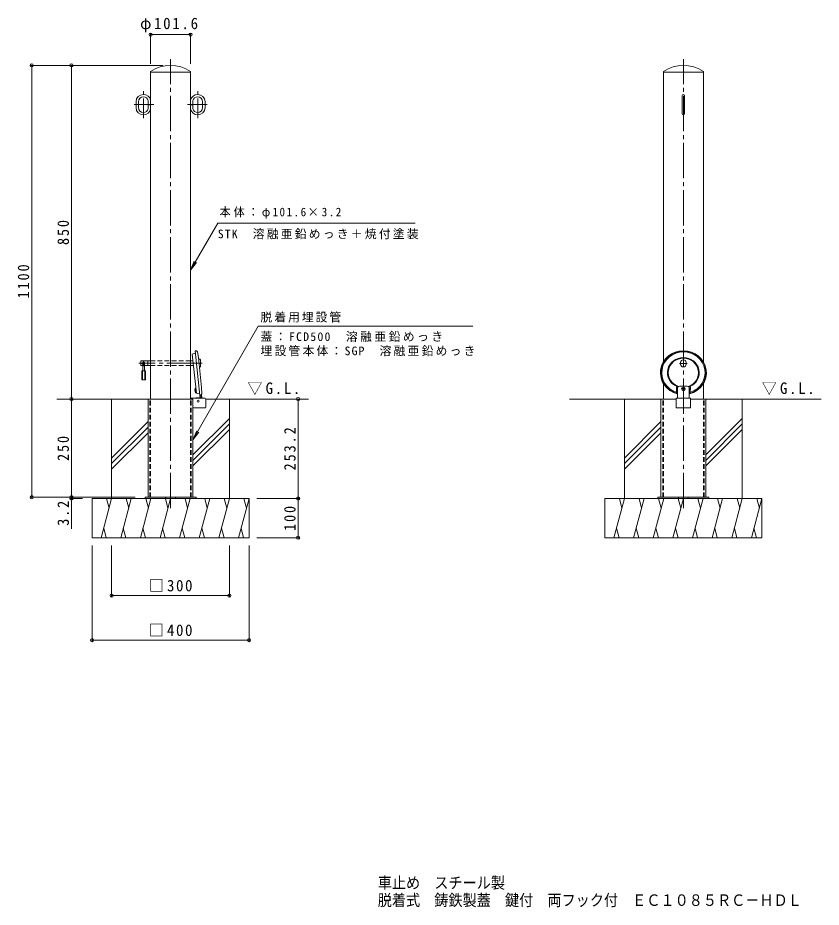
# Model space of a CAD drawing. Units: millimetres at full size, sheet at 1:10. Extents: x -1695 to 1828, y -1371 to 1082.
# Drawn here: x -1695 to 351, y -1371 to 895 of the extents above; entities that cross this region are included whole.
import ezdxf
from ezdxf.enums import TextEntityAlignment as Align

# ---------------------------------------------------------------- set-up
doc = ezdxf.new("R2010")
doc.units = ezdxf.units.MM
doc.header["$LTSCALE"] = 10
doc.header["$PDMODE"] = 32
doc.header["$PDSIZE"] = 8
for name, pattern in [('CHAIN1', [8, 5, -1, 1, -1]), ('CHAIN2', [12, 9, -1, 1, -1]), ('DASHED1', [1.8, 1.2, -0.6])]:
    doc.linetypes.add(name, pattern=pattern)
for name, color, linetype, lineweight in [('C-0', 4, 'Continuous', 9), ('C-1', 2, 'Continuous', 9), ('C-2', 3, 'Continuous', 9), ('C-3', 4, 'Continuous', 9), ('C-4', 7, 'Continuous', 9), ('C-5', 7, 'Continuous', 9), ('C-6', 6, 'Continuous', 9), ('C-7', 2, 'Continuous', 9), ('C-9', 7, 'Continuous', 9), ('C-A', 7, 'CHAIN1', 9), ('C-B', 2, 'Continuous', 9)]:
    doc.layers.add(name, color=color, linetype=linetype, lineweight=lineweight)
doc.layers.add('F-5_F-5ﾚｲﾔ', color=2, linetype='Continuous')
doc.styles.add('ＭＳ ゴシック', font='')
doc.styles.get('ＭＳ ゴシック').set_extended_font_data('MS Gothic')

msp = doc.modelspace()

# ---------------------------------------------------------------- linework, layer by layer
at = {"layer": 'C-0', "color": 7, "linetype": 'CHAIN2'}
for p, q in [((-1306.34, -354.07), (-1306.34, 789.36)), ((0, -354.07), (0, 789.36)), ((-1225.37, 14.76), (-1387.37, 14.76)), ((10, 14.46), (-10, 14.46))]:
    msp.add_line(p, q, dxfattribs=at)
at = {"layer": 'C-0'}
for p, q in [((-1231.85, -67.44), (-1243.83, 46.55)), ((-1240.27, 46.22), (-1243.57, 46.77)), ((-1237.54, 44.19), (-1240.27, 46.22)), ((-1250.96, 37.85), (-1243.15, 40.13)), ((-1250.96, 37.85), (-1240.51, -61.5)), ((-1237.54, 44.19), (-1235.52, 29.69)), ((-1235.52, 29.69), (-1227.42, -47.36)), ((-7, 12.46), (-7, 16.46)), ((7, 16.46), (7, 12.46)), ((-16.84, -44.67), (-12.86, -44.15)), ((16.84, -44.67), (12.86, -44.15)), ((-1237.43, -62.09), (-1240.51, -61.5)), ((-1237.43, -62.09), (-1237.4, -62.42)), ((-1237.4, -62.42), (-1232.33, -62.8)), ((-1226.3, -62.77), (-1227.42, -47.36)), ((-15.5, -48.63), (-15.5, -63.32)), ((15.5, -48.63), (15.5, -63.31)), ((16.52, -62), (15.5, -63.31)), ((17.51, -59.29), (16.52, -62)), ((17.51, -59.29), (18, -48.63))]:
    msp.add_line(p, q, dxfattribs=at)
at = {"layer": 'C-0', "color": 2}
for p in [(-18.3, -74.22), (18.3, -99.22)]:
    msp.add_line(p, (18.3, -74.22), dxfattribs=at)
at = {"layer": 'C-0'}
for points in [[(-1231.85, -67.44), (-1228.5, -65.75), (-1226.3, -62.77)], [(-18, -48.63), (-17.51, -59.29), (-16.52, -62), (-15.5, -63.31)]]:
    msp.add_lwpolyline(points, dxfattribs=at)
at = {"layer": 'C-0', "color": 2}
msp.add_lwpolyline([(18.3, -99.22), (-18.3, -99.22), (-18.3, -74.22)], dxfattribs=at)
at = {"layer": 'C-0'}
for centre, radius, start, end in [((-1243.63, 46.57), 0.2, 74.79398, 186), ((0, 16.46), 7, 90, 180), ((0, 16.46), 7, 0, 90), ((0, 12.46), 7, 180, 270), ((0, 12.46), 7, 270, 0)]:
    msp.add_arc(centre, radius, start, end, dxfattribs=at)
for centre, major_axis, ratio, start_param, end_param in [((0, -9.27), (-58.5, 0), 0.957978, 1.8389559, 7.5858416), ((0, -9.27), (-57.5, 0), 0.957247, 1.8621399, 7.5626381), ((0, -9.27), (-55.2, 0), 0.955466, 1.8935204, 7.5312575), ((0, -9.39), (-40.56, 0), 0.956, 1.9989297, 7.4258482), ((0, -9.39), (-38.56, 0), 0.956, 1.9109137, 7.5138643), ((-10, -48.63), (-8, 0), 0.956, 5.7382374, 6.2831853), ((-10, -48.63), (-5.5, 0), 0.956, 5.2602993, 6.2831853), ((10, -48.63), (-5.5, 0), 0.956, 3.1415927, 4.1644787), ((10, -48.63), (-8, 0), 0.956, 3.1415927, 3.6865405)]:
    msp.add_ellipse(centre, major_axis=major_axis, ratio=ratio, start_param=start_param, end_param=end_param, dxfattribs=at)
at = {"layer": 'C-1'}
for p, q in [((-1363.49, -326.52), (-1363.49, -76.52)), ((-1363.49, -76.52), (-1249.19, -76.52)), ((-1219.14, -74.22), (-1255.54, -74.22)), ((-1249.19, -326.52), (-1249.19, -76.52)), ((-1216.84, -96.92), (-1216.84, -76.52)), ((-57.15, -326.52), (-57.15, -76.52)), ((-57.15, -76.52), (-18.3, -76.52)), ((18.3, -76.52), (57.15, -76.52)), ((57.15, -326.52), (57.15, -76.52)), ((-1219.14, -99.22), (-1249.19, -99.22)), ((-1371.34, -326.52), (-1371.34, -329.72)), ((-1241.34, -326.52), (-1371.34, -326.52)), ((-1318.84, -326.52), (-1318.84, -329.72)), ((-1293.84, -326.52), (-1293.84, -329.72)), ((-1241.34, -326.52), (-1241.34, -329.72)), ((-65, -326.52), (-65, -329.72)), ((65, -326.52), (-65, -326.52)), ((-12.5, -326.52), (-12.5, -329.72)), ((12.5, -326.52), (12.5, -329.72)), ((65, -326.52), (65, -329.72))]:
    msp.add_line(p, q, dxfattribs=at)
at = {"layer": 'C-1', "linetype": 'DASHED1'}
for p, q in [((-1358.99, -326.52), (-1358.99, -76.52)), ((-1253.69, -326.52), (-1253.69, -76.52)), ((-52.65, -326.52), (-52.65, -76.52)), ((52.65, -326.52), (52.65, -76.52))]:
    msp.add_line(p, q, dxfattribs=at)
at = {"layer": 'C-1', "color": 6}
msp.add_circle((-1235.84, -82.02), 2.5, dxfattribs=at)
at = {"layer": 'C-1'}
for centre, start, end in [((-1219.14, -76.52), 0, 90), ((-1219.14, -96.92), 270, 0)]:
    msp.add_arc(centre, 2.3, start, end, dxfattribs=at)
at = {"layer": 'C-2'}
for p, q in [((-1357.14, 757.82), (-1357.14, -76.52)), ((-1357.14, 756.48), (-1255.54, 756.48)), ((-1255.54, 757.82), (-1255.54, -76.52)), ((-50.8, 757.82), (-50.8, 18.52)), ((-50.8, 756.48), (50.8, 756.48)), ((50.8, 757.82), (50.8, 18.52)), ((-1394.14, 666.16), (-1394.14, 680.79)), ((-1388.14, 666.16), (-1388.14, 680.79)), ((-1363.14, 673.98), (-1363.14, 683.82)), ((-1249.54, 673.98), (-1249.54, 683.82)), ((-1224.54, 666.16), (-1224.54, 680.79)), ((-1218.54, 666.16), (-1218.54, 680.79)), ((-2.84, 650.48), (-2.84, 696.48)), ((3.16, 650.48), (3.16, 696.48)), ((-1357.14, 673.98), (-1363.14, 673.98)), ((-1363.14, 672.98), (-1363.14, 663.13)), ((-1357.14, 672.98), (-1363.14, 672.98)), ((-1255.54, 673.98), (-1249.54, 673.98)), ((-1255.54, 672.98), (-1249.54, 672.98)), ((-1249.54, 672.98), (-1249.54, 663.13)), ((-1375.46, 653.48), (-1375.46, 653.49)), ((-1237.23, 653.48), (-1237.23, 653.49)), ((-50.8, -37.07), (-50.8, -76.52)), ((50.8, -37.07), (50.8, -76.52))]:
    msp.add_line(p, q, dxfattribs=at)
at = {"layer": 'C-2', "linetype": 'DASHED1'}
for p, q in [((-1357.14, -326.52), (-1357.14, -76.52)), ((-1255.54, -326.52), (-1255.54, -76.52)), ((-50.8, -326.52), (-50.8, -76.52)), ((50.8, -326.52), (50.8, -76.52))]:
    msp.add_line(p, q, dxfattribs=at)
at = {"layer": 'C-2'}
for centre, radius, start, end in [((-1306.34, 683.24), 90.24, 55.74055, 124.25945), ((0, 683.24), 90.24, 55.74055, 124.25945), ((-1375.46, 680.79), 18.68, 90, 180), ((-1375.46, 680.79), 12.68, 90, 180), ((-1375.46, 680.79), 18.68, 11.35969, 90), ((-1375.46, 680.79), 12.68, 13.79803, 90), ((-1237.23, 680.79), 18.68, 90, 168.64031), ((-1237.23, 680.79), 12.68, 90, 166.20197), ((-1237.23, 680.79), 18.68, 0, 90), ((-1237.23, 680.79), 12.68, 0, 90), ((0.16, 696.48), 3, 90, 180), ((0.16, 696.48), 3, 0, 90), ((-1375.46, 666.16), 18.68, 180, 270), ((-1375.46, 666.16), 12.68, 180, 270), ((-1375.46, 666.16), 12.68, 270, 346.20197), ((-1375.46, 666.16), 18.68, 270, 348.64031), ((-1237.23, 666.16), 18.68, 191.35969, 270), ((-1237.23, 666.16), 12.68, 193.79803, 270), ((-1237.23, 666.16), 12.68, 270, 0), ((-1237.23, 666.16), 18.68, 270, 0), ((0.16, 650.48), 3, 180, 270), ((0.16, 650.48), 3, 270, 0)]:
    msp.add_arc(centre, radius, start, end, dxfattribs=at)
at = {"layer": 'C-3'}
for p, q in [((-1231.87, 24.76), (-1235, 24.76)), ((-1230.37, 23.26), (-1230.37, 6.26)), ((-1382.37, 9.76), (-1382.37, 19.76)), ((-1381.37, 20.76), (-1357.14, 20.76)), ((-1381.37, 8.76), (-1377.12, 8.76)), ((-1357.14, 8.76), (-1372.62, 8.76)), ((-1364.37, 20.76), (-1364.37, 8.76)), ((-1255.54, 20.76), (-1249.16, 20.76)), ((-1255.54, 8.76), (-1247.9, 8.76)), ((-1231.87, 4.76), (-1232.9, 4.76))]:
    msp.add_line(p, q, dxfattribs=at)
at = {"layer": 'C-3', "color": 6, "linetype": 'CHAIN1'}
for p, q in [((-1371.99, 13.51), (-1377.84, 13.51)), ((-1374.87, 21.85), (-1374.87, 7.23))]:
    msp.add_line(p, q, dxfattribs=at)
at = {"layer": 'C-3', "color": 6}
for p, q in [((-1377.12, 13.51), (-1377.12, -4.24)), ((-1372.62, 13.51), (-1372.62, -4.24)), ((-1379.87, -4.24), (-1379.87, -27.74)), ((-1369.87, -4.24), (-1379.87, -4.24)), ((-1377.62, -4.24), (-1377.62, -27.74)), ((-1372.12, -4.24), (-1372.12, -27.74)), ((-1369.87, -4.24), (-1369.87, -27.74)), ((-1369.87, -27.74), (-1379.87, -27.74))]:
    msp.add_line(p, q, dxfattribs=at)
at = {"layer": 'C-3', "linetype": 'DASHED1'}
for p, q in [((-1255.54, 20.76), (-1357.14, 20.76)), ((-1255.54, 8.76), (-1357.14, 8.76))]:
    msp.add_line(p, q, dxfattribs=at)
at = {"layer": 'C-3'}
for centre, radius, start, end in [((-1231.87, 23.26), 1.5, 0, 90), ((-1381.37, 19.76), 1, 90, 180), ((-1381.37, 9.76), 1, 180, 270), ((-1374.87, 14.76), 3.5, 310.00481, 229.99519), ((-1231.87, 6.26), 1.5, 270, 0)]:
    msp.add_arc(centre, radius, start, end, dxfattribs=at)
at = {"layer": 'C-3', "color": 6}
msp.add_arc((-1374.87, 13.51), 2.25, 0, 180, dxfattribs=at)
at = {"layer": 'C-3', "color": 6, "linetype": 'DASHED1'}
msp.add_arc((-1374.87, 13.51), 2.25, 180, 0, dxfattribs=at)
at = {"layer": 'C-4'}
for p, q in [((-1357.14, 854.74), (-1357.14, 777.82)), ((-1357.14, 851.74), (-1255.54, 851.74)), ((-1255.54, 854.74), (-1255.54, 777.82)), ((-1662.96, 773.48), (-1326.34, 773.48)), ((-1659.96, 773.48), (-1659.96, -326.52)), ((-1558.77, 773.48), (-1558.77, -76.52)), ((-1558.77, -76.52), (-1558.77, -406.62)), ((-981.42, -76.52), (-981.42, -329.72)), ((-1662.96, -326.52), (-1396.34, -326.52)), ((-1561.77, -329.72), (-1530.88, -329.72)), ((-978.42, -329.72), (-1086.34, -329.72)), ((-981.42, -329.72), (-981.42, -429.72)), ((-978.42, -429.72), (-1086.34, -429.72)), ((-1506.34, -693.62), (-1506.34, -449.72)), ((-1456.34, -580.03), (-1456.34, -449.72)), ((-1156.34, -580.03), (-1156.34, -449.72)), ((-1106.34, -693.62), (-1106.34, -449.72)), ((-1456.34, -577.03), (-1156.34, -577.03)), ((-1506.34, -690.62), (-1106.34, -690.62))]:
    msp.add_line(p, q, dxfattribs=at)
for p in [(-1357.14, 851.74), (-1255.54, 851.74), (-1659.96, 773.48), (-1558.77, 773.48), (-1558.77, -76.52), (-981.42, -76.52), (-1659.96, -326.52), (-1558.77, -326.52), (-1558.77, -329.72), (-981.42, -329.72), (-981.42, -429.72), (-1456.34, -577.03), (-1156.34, -577.03), (-1506.34, -690.62), (-1106.34, -690.62)]:
    msp.add_point(p, dxfattribs=at)
at = {"layer": 'C-5'}
for p, q in [((-1186.08, 371.88), (-683.58, 371.88)), ((-1255.54, 251.57), (-1240.32, 271.4)), ((-1249.19, -180.67), (-1082.9, 108.95)), ((-536.12, 108.95), (-1082.9, 108.95)), ((-1249.19, -180.67), (-1239.68, -157.55)), ((-1249.19, -180.67), (-1234.02, -160.8))]:
    msp.add_line(p, q, dxfattribs=at)
msp.add_lwpolyline([(-1186.08, 371.88), (-1255.54, 251.57), (-1245.98, 274.67)], dxfattribs=at)
at = {"layer": 'C-6', "color": 2}
for p, q in [((10, -43.76), (-10, -43.76)), ((-1243.74, -51.88), (-1244.45, -52.76)), ((-1241.46, -52.45), (-1244.45, -52.76)), ((-1243.99, -57.14), (-1244.45, -52.76)), ((-1241, -56.83), (-1243.99, -57.14)), ((-1243.11, -57.85), (-1243.99, -57.14)), ((-1241.55, -51.65), (-1243.74, -51.88)), ((-1243.11, -57.85), (-1243.74, -51.88)), ((-1240.92, -57.62), (-1243.11, -57.85)), ((-1228.11, -72.36), (-1228.79, -65.89)), ((-1226.31, -74.22), (-1227.36, -64.2)), ((-15, -48.54), (-15, -74.22)), ((15, -48.54), (15, -74.22))]:
    msp.add_line(p, q, dxfattribs=at)
at = {"layer": 'C-6', "color": 2, "linetype": 'CHAIN2'}
msp.add_line((4.54, -50.74), (-4.54, -50.74), dxfattribs=at)
at = {"layer": 'C-6'}
for p, q in [((-1350.91, -76.52), (-1596.17, -76.52)), ((-1456.34, -329.72), (-1456.34, -76.52)), ((-1216.97, -76.52), (-955.32, -76.52)), ((-1156.34, -329.72), (-1156.34, -76.52)), ((-289.83, -76.52), (-57.15, -76.52)), ((-150, -329.72), (-150, -76.52)), ((351.02, -76.52), (57.15, -76.52)), ((150, -329.72), (150, -76.52)), ((-1363.49, -133.87), (-1456.34, -226.72)), ((-1156.34, -125.6), (-1249.19, -218.45)), ((-57.15, -133.87), (-150, -226.72)), ((150, -125.6), (57.15, -218.45)), ((-1363.49, -148.01), (-1456.34, -240.86)), ((-1156.34, -139.74), (-1249.19, -232.59)), ((-1156.34, -153.88), (-1249.19, -246.73)), ((-57.15, -148.01), (-150, -240.86)), ((150, -139.74), (57.15, -232.59)), ((150, -153.88), (57.15, -246.73)), ((-1363.49, -162.15), (-1456.34, -255)), ((-57.15, -162.15), (-150, -255)), ((-1506.34, -329.72), (-1106.34, -329.72)), ((-1506.34, -429.72), (-1506.34, -329.72)), ((-1456.34, -329.72), (-1483.14, -429.72)), ((-1469.39, -329.72), (-1462.87, -354.07)), ((-1406.34, -329.72), (-1433.14, -429.72)), ((-1419.39, -329.72), (-1412.87, -354.07)), ((-1356.34, -329.72), (-1383.14, -429.72)), ((-1369.39, -329.72), (-1362.87, -354.07)), ((-1306.34, -329.72), (-1333.14, -429.72)), ((-1319.39, -329.72), (-1312.87, -354.07)), ((-1256.34, -329.72), (-1283.14, -429.72)), ((-1269.39, -329.72), (-1262.87, -354.07)), ((-1206.34, -329.72), (-1233.14, -429.72)), ((-1219.39, -329.72), (-1212.87, -354.07)), ((-1156.34, -329.72), (-1183.14, -429.72)), ((-1169.39, -329.72), (-1162.87, -354.07)), ((-1106.34, -329.72), (-1133.14, -429.72)), ((-1119.39, -329.72), (-1112.87, -354.07)), ((-1106.34, -429.72), (-1106.34, -329.72)), ((-200, -329.72), (200, -329.72)), ((-200, -429.72), (-200, -329.72)), ((-150, -329.72), (-176.79, -429.72)), ((-163.05, -329.72), (-156.52, -354.07)), ((-100, -329.72), (-126.79, -429.72)), ((-113.05, -329.72), (-106.52, -354.07)), ((-50, -329.72), (-76.79, -429.72)), ((-63.05, -329.72), (-56.52, -354.07)), ((0, -329.72), (-26.79, -429.72)), ((-13.05, -329.72), (-6.52, -354.07)), ((50, -329.72), (23.21, -429.72)), ((36.95, -329.72), (43.48, -354.07)), ((100, -329.72), (73.21, -429.72)), ((86.95, -329.72), (93.48, -354.07)), ((150, -329.72), (123.21, -429.72)), ((136.95, -329.72), (143.48, -354.07)), ((200, -329.72), (173.21, -429.72)), ((186.95, -329.72), (193.48, -354.07)), ((200, -429.72), (200, -329.72)), ((-1470.09, -429.72), (-1476.61, -405.37)), ((-1420.09, -429.72), (-1426.61, -405.37)), ((-1370.09, -429.72), (-1376.61, -405.37)), ((-1320.09, -429.72), (-1326.61, -405.37)), ((-1270.09, -429.72), (-1276.61, -405.37)), ((-1220.09, -429.72), (-1226.61, -405.37)), ((-1170.09, -429.72), (-1176.61, -405.37)), ((-1120.09, -429.72), (-1126.61, -405.37)), ((-163.75, -429.72), (-170.27, -405.37)), ((-113.75, -429.72), (-120.27, -405.37)), ((-63.75, -429.72), (-70.27, -405.37)), ((-13.75, -429.72), (-20.27, -405.37)), ((36.25, -429.72), (29.73, -405.37)), ((86.25, -429.72), (79.73, -405.37)), ((136.25, -429.72), (129.73, -405.37)), ((186.25, -429.72), (179.73, -405.37)), ((-1506.34, -429.72), (-1106.34, -429.72)), ((-200, -429.72), (200, -429.72))]:
    msp.add_line(p, q, dxfattribs=at)
at = {"layer": 'C-6', "color": 2, "linetype": 'DASHED1'}
for p, q in [((-1237.76, -73.39), (-1228.01, -72.37)), ((-1227.91, -74.22), (-1228.11, -72.36))]:
    msp.add_line(p, q, dxfattribs=at)
for centre, radius, start, end in [((-1239.05, -74.8), 1, 116.97249, 144.7887), ((-1237.23, -78.37), 5, 96, 116.97249)]:
    msp.add_arc(centre, radius, start, end, dxfattribs=at)
at = {"layer": 'C-6', "color": 2}
msp.add_arc((-1228.17, -70.88), 1.5, 276, 6, dxfattribs=at)
for centre, start_param, end_param in [((-10, -48.54), 4.712389, 6.2831853), ((10, -48.54), 3.1415927, 4.712389)]:
    msp.add_ellipse(centre, major_axis=(-5, 0), ratio=0.956, start_param=start_param, end_param=end_param, dxfattribs=at)
at = {"layer": 'C-7'}
for p, q in [((0, -49.08), (-1.5, -49.91)), ((-1.5, -51.57), (-1.5, -49.91)), ((0, -52.39), (-1.5, -51.57)), ((1.5, -49.91), (0, -49.08)), ((1.5, -51.57), (0, -52.39)), ((1.5, -51.57), (1.5, -49.91))]:
    msp.add_line(p, q, dxfattribs=at)
for major_axis in [(-4.75, 0), (-4.25, 0)]:
    msp.add_ellipse((0, -50.74), major_axis=major_axis, ratio=0.956, dxfattribs=at)
at = {"layer": 'C-9'}
for p, q in [((-1231.13, -74.22), (-1231.85, -67.44)), ((-1240.74, -73.69), (-1231.29, -72.7)), ((-1228.44, -69.18), (-1227.91, -74.22))]:
    msp.add_line(p, q, dxfattribs=at)
for centre, radius, start, end in [((-1240.43, -76.67), 3, 96, 125.24428), ((-1231.63, -69.52), 3.2, 276, 6)]:
    msp.add_arc(centre, radius, start, end, dxfattribs=at)
at = {"layer": 'C-A'}
for p, q in [((-1375.46, 638.96), (-1375.46, 708)), ((-1237.23, 638.96), (-1237.23, 708)), ((-1349.27, 673.48), (-1400.59, 673.48)), ((-1263.41, 673.48), (-1212.1, 673.48))]:
    msp.add_line(p, q, dxfattribs=at)
at = {"layer": 'C-B'}
for p, q in [((-1243.75, -49.87), (-1243.39, -49.08)), ((-1243.75, -49.87), (-1243.54, -51.86)), ((-1241.84, -48.92), (-1243.39, -49.08)), ((-1242.91, -57.83), (-1242.7, -59.82)), ((-1242.7, -59.82), (-1242.19, -60.52)), ((-1240.63, -60.36), (-1242.19, -60.52))]:
    msp.add_line(p, q, dxfattribs=at)

# ---------------------------------------------------------------- texts
at = {"layer": 'C-4', "color": 2, "char_height": 29.33, "attachment_point": 7, "style": 'ＭＳ ゴシック'}
for s, insert in [('\\T1.23;\\W0.95;φ101.6', (-1383.84, 857.74)), ('\\T1.21;\\W0.95;□300', (-1361.34, -567.03)), ('\\T1.21;\\W0.95;□400', (-1361.34, -680.62))]:
    msp.add_mtext(s, dxfattribs=dict(at, insert=insert))
at = {"layer": 'C-4', "color": 2, "char_height": 29.33, "attachment_point": 7, "rotation": 90, "style": 'ＭＳ ゴシック'}
for s, insert in [('\\T1.27;\\W0.9;850', (-1564.77, 315.98)), ('\\T1.28;\\W0.9;1100', (-1665.96, 179.73)), ('\\T1.28;\\W0.9;253.2', (-987.42, -258.12)), ('\\T1.27;\\W0.9;250', (-1564.77, -234.02)), ('\\T1.27;\\W0.9;3.2', (-1564.77, -399.18)), ('\\T1.27;\\W0.9;100', (-987.42, -412.22))]:
    msp.add_mtext(s, dxfattribs=dict(at, insert=insert))
at = {"layer": 'C-5', "char_height": 21.99, "attachment_point": 7, "style": 'ＭＳ ゴシック'}
for s, insert in [('\\T1.26;\\W0.95;本体：φ101.6×3.2', (-1181.6, 383.1)), ('\\T1.19;STK\u3000溶融亜鉛めっき＋焼付塗装', (-1186.08, 330.58)), ('\\T1.17;脱着用埋設管', (-1077.19, 118.35)), ('\\T1.21;蓋：FCD500\u3000溶融亜鉛めっき', (-1077.19, 69.05)), ('\\T1.19;埋設管本体：SGP\u3000溶融亜鉛めっき', (-1077.19, 32.73))]:
    msp.add_mtext(s, dxfattribs=dict(at, insert=insert))
at = {"layer": 'C-5', "color": 2, "char_height": 29.33, "attachment_point": 7, "style": 'ＭＳ ゴシック'}
for insert in [(-1110.47, -66.15), (199.63, -66.15)]:
    msp.add_mtext('\\T1.22;\\W0.95;▽G.L.', dxfattribs=dict(at, insert=insert))
at = {"layer": 'F-5_F-5ﾚｲﾔ', "style": 'ＭＳ ゴシック', "width": 0.9}
for s, p in [('車止め\u3000スチール製', (-778.5, -1332)), ('脱着式\u3000鋳鉄製蓋\u3000鍵付\u3000両フック付\u3000ＥＣ１０８５ＲＣ－ＨＤＬ', (-778.5, -1376.28))]:
    msp.add_text(s, height=29.33, dxfattribs=at).set_placement(p, align=Align.BOTTOM_LEFT)

doc.saveas('drawing.dxf')
